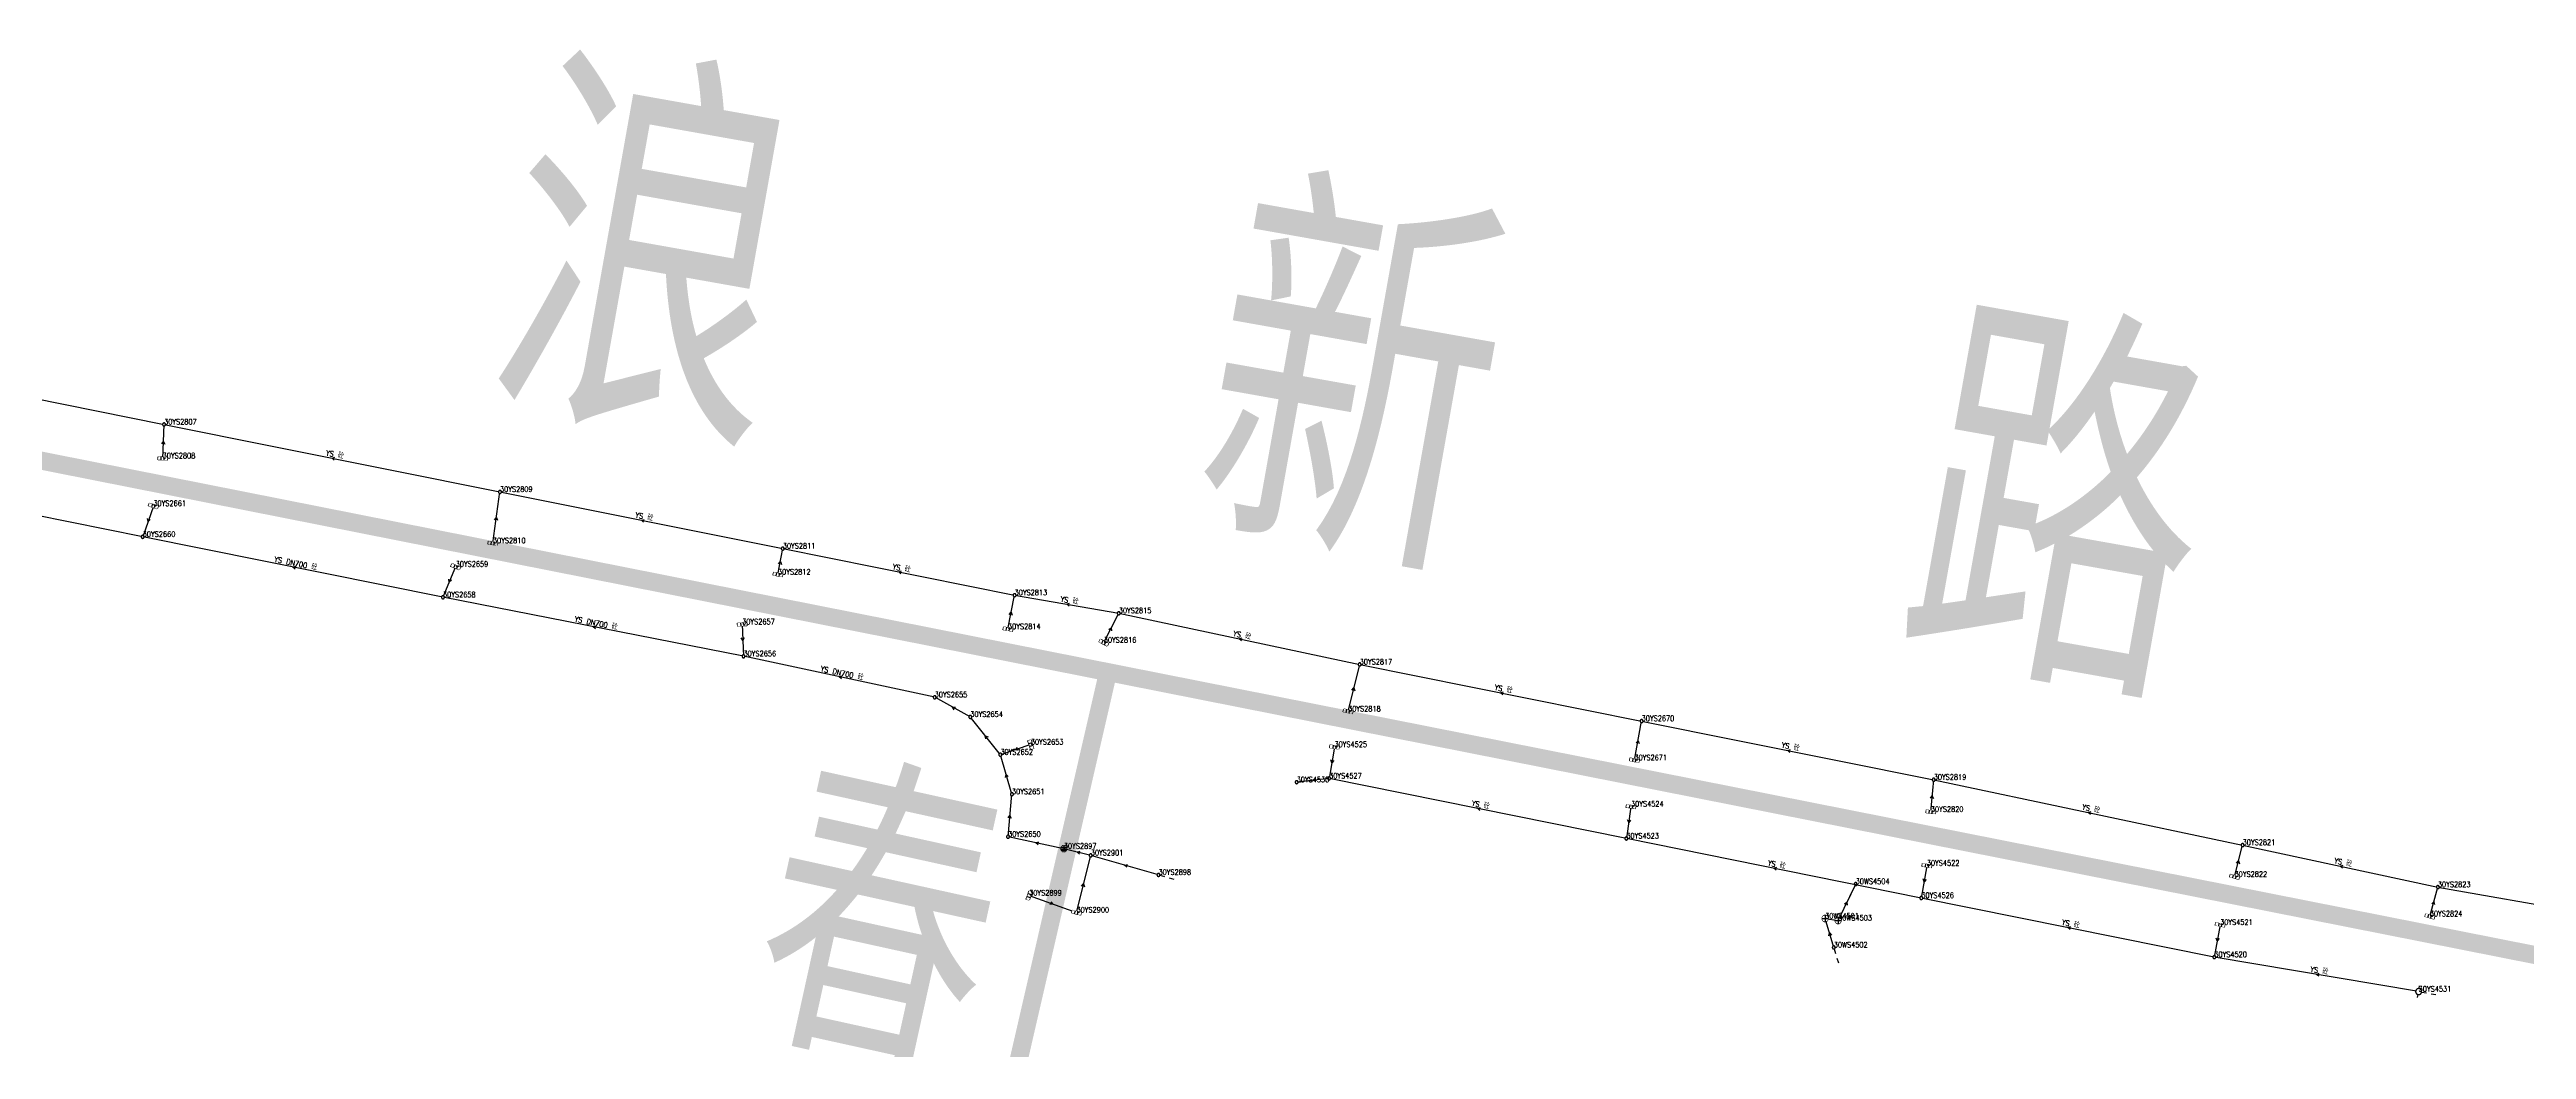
# Model space of a CAD drawing. Extents: x 78813 to 99477, y 2421021 to 2448125.
# Drawn here: x 83048.1 to 83459.6, y 2434044.3 to 2434210.5 of the extents above; entities that cross this region are included whole.
import ezdxf
from ezdxf.enums import TextEntityAlignment as Align

# ---------------------------------------------------------------- set-up
doc = ezdxf.new("R2010")
doc.units = 0
doc.set_wipeout_variables(frame=1)
doc.layers.get('0').update_dxf_attribs({"linetype": 'CONTINUOUS'})
for name, color, linetype in [('DX_WS', 16, 'CONTINUOUS'), ('DX_YS', 42, 'CONTINUOUS'), ('道路', 5, 'CONTINUOUS')]:
    doc.layers.add(name, color=color, linetype=linetype)
for name, color, linetype, true_color in [('WSLINE', 7, 'CONTINUOUS', 0x7f0000), ('YSANNEXE', 7, 'CONTINUOUS', 0xcc9900), ('YSLINE', 7, 'CONTINUOUS', 0xcc9900)]:
    doc.layers.add(name, color=color, linetype=linetype, true_color=true_color)
doc.layers.add('道路名称', color=7, linetype='CONTINUOUS', lineweight=0)
doc.styles.add('CcNameZT', font='txt.SHX', dxfattribs={"width": 0.8, "bigfont": 'HZTXT.SHX'})
doc.styles.get("Standard").update_dxf_attribs({"font": 'txt.shx', "bigfont": 'hztxt.shx'})
doc.styles.add('宋体0.7', font='', dxfattribs={"width": 0.7})
doc.styles.get('宋体0.7').set_extended_font_data('SimSun')

# ---------------------------------------------------------------- blocks, each defined once
blk = doc.blocks.new('PS非普查')
blk.add_lwpolyline([(3.7, 0), (5.3, 0)])
blk.add_wipeout([(0.5, 0), (0.5, 0.03), (0.5, 0.07), (0.49, 0.1), (0.48, 0.14), (0.47, 0.17), (0.46, 0.2), (0.44, 0.23), (0.42, 0.26), (0.4, 0.29), (0.38, 0.32), (0.36, 0.35), (0.33, 0.37), (0.31, 0.39), (0.28, 0.41), (0.25, 0.43), (0.22, 0.45), (0.19, 0.46), (0.15, 0.48), (0.12, 0.49), (0.09, 0.49), (0.05, 0.5), (0.02, 0.5), (-0.02, 0.5), (-0.05, 0.5), (-0.09, 0.49), (-0.12, 0.49), (-0.15, 0.48), (-0.19, 0.46), (-0.22, 0.45), (-0.25, 0.43), (-0.28, 0.41), (-0.31, 0.39), (-0.33, 0.37), (-0.36, 0.35), (-0.38, 0.32), (-0.4, 0.29), (-0.42, 0.26), (-0.44, 0.23), (-0.46, 0.2), (-0.47, 0.17), (-0.48, 0.14), (-0.49, 0.1), (-0.5, 0.07), (-0.5, 0.03), (-0.5, 0), (-0.5, -0.03), (-0.5, -0.07), (-0.49, -0.1), (-0.48, -0.14), (-0.47, -0.17), (-0.46, -0.2), (-0.44, -0.23), (-0.42, -0.26), (-0.4, -0.29), (-0.38, -0.32), (-0.36, -0.35), (-0.33, -0.37), (-0.31, -0.39), (-0.28, -0.41), (-0.25, -0.43), (-0.22, -0.45), (-0.19, -0.46), (-0.15, -0.48), (-0.12, -0.49), (-0.09, -0.49), (-0.05, -0.5), (-0.02, -0.5), (0.02, -0.5), (0.05, -0.5), (0.09, -0.49), (0.12, -0.49), (0.15, -0.48), (0.19, -0.46), (0.22, -0.45), (0.25, -0.43), (0.28, -0.41), (0.31, -0.39), (0.33, -0.37), (0.36, -0.35), (0.38, -0.32), (0.4, -0.29), (0.42, -0.26), (0.44, -0.23), (0.46, -0.2), (0.47, -0.17), (0.48, -0.14), (0.49, -0.1), (0.5, -0.07)])
blk.add_line((0.5, 0), (2.1, 0))
blk.add_lwpolyline([(0.5, 0), (0.5, 0.03), (0.5, 0.07), (0.49, 0.1), (0.48, 0.14), (0.47, 0.17), (0.46, 0.2), (0.44, 0.23), (0.42, 0.26), (0.4, 0.29), (0.38, 0.32), (0.36, 0.35), (0.33, 0.37), (0.31, 0.39), (0.28, 0.41), (0.25, 0.43), (0.22, 0.45), (0.19, 0.46), (0.15, 0.48), (0.12, 0.49), (0.09, 0.49), (0.05, 0.5), (0.02, 0.5), (-0.02, 0.5), (-0.05, 0.5), (-0.09, 0.49), (-0.12, 0.49), (-0.15, 0.48), (-0.19, 0.46), (-0.22, 0.45), (-0.25, 0.43), (-0.28, 0.41), (-0.31, 0.39), (-0.33, 0.37), (-0.36, 0.35), (-0.38, 0.32), (-0.4, 0.29), (-0.42, 0.26), (-0.44, 0.23), (-0.46, 0.2), (-0.47, 0.17), (-0.48, 0.14), (-0.49, 0.1), (-0.5, 0.07), (-0.5, 0.03), (-0.5, 0), (-0.5, -0.03), (-0.5, -0.07), (-0.49, -0.1), (-0.48, -0.14), (-0.47, -0.17), (-0.46, -0.2), (-0.44, -0.23), (-0.42, -0.26), (-0.4, -0.29), (-0.38, -0.32), (-0.36, -0.35), (-0.33, -0.37), (-0.31, -0.39), (-0.28, -0.41), (-0.25, -0.43), (-0.22, -0.45), (-0.19, -0.46), (-0.15, -0.48), (-0.12, -0.49), (-0.09, -0.49), (-0.05, -0.5), (-0.02, -0.5), (0.02, -0.5), (0.05, -0.5), (0.09, -0.49), (0.12, -0.49), (0.15, -0.48), (0.19, -0.46), (0.22, -0.45), (0.25, -0.43), (0.28, -0.41), (0.31, -0.39), (0.33, -0.37), (0.36, -0.35), (0.38, -0.32), (0.4, -0.29), (0.42, -0.26), (0.44, -0.23), (0.46, -0.2), (0.47, -0.17), (0.48, -0.14), (0.49, -0.1), (0.5, -0.07), (0.5, 0)], close=True)
blk = doc.blocks.new('PS污水井')
blk.add_lwpolyline([(1, 0), (1, 0.07), (0.99, 0.14), (0.98, 0.21), (0.96, 0.28), (0.94, 0.34), (0.91, 0.41), (0.88, 0.47), (0.85, 0.53), (0.81, 0.59), (0.77, 0.64), (0.72, 0.69), (0.67, 0.74), (0.62, 0.79), (0.56, 0.83), (0.5, 0.87), (0.44, 0.9), (0.37, 0.93), (0.31, 0.95), (0.24, 0.97), (0.17, 0.98), (0.1, 0.99), (0.03, 1), (-0.03, 1), (-0.1, 0.99), (-0.17, 0.98), (-0.24, 0.97), (-0.31, 0.95), (-0.37, 0.93), (-0.44, 0.9), (-0.5, 0.87), (-0.56, 0.83), (-0.62, 0.79), (-0.67, 0.74), (-0.72, 0.69), (-0.77, 0.64), (-0.81, 0.59), (-0.85, 0.53), (-0.88, 0.47), (-0.91, 0.41), (-0.94, 0.34), (-0.96, 0.28), (-0.98, 0.21), (-0.99, 0.14), (-1, 0.07), (-1, 0), (-1, -0.07), (-0.99, -0.14), (-0.98, -0.21), (-0.96, -0.28), (-0.94, -0.34), (-0.91, -0.41), (-0.88, -0.47), (-0.85, -0.53), (-0.81, -0.59), (-0.77, -0.64), (-0.72, -0.69), (-0.67, -0.74), (-0.62, -0.79), (-0.56, -0.83), (-0.5, -0.87), (-0.44, -0.9), (-0.37, -0.93), (-0.31, -0.95), (-0.24, -0.97), (-0.17, -0.98), (-0.1, -0.99), (-0.03, -1), (0.03, -1), (0.1, -0.99), (0.17, -0.98), (0.24, -0.97), (0.31, -0.95), (0.37, -0.93), (0.44, -0.9), (0.5, -0.87), (0.56, -0.83), (0.62, -0.79), (0.67, -0.74), (0.72, -0.69), (0.77, -0.64), (0.81, -0.59), (0.85, -0.53), (0.88, -0.47), (0.91, -0.41), (0.94, -0.34), (0.96, -0.28), (0.98, -0.21), (0.99, -0.14), (1, 0)], close=True)
blk.add_wipeout([(1, 0), (1, 0.07), (0.99, 0.14), (0.98, 0.21), (0.96, 0.28), (0.94, 0.34), (0.91, 0.41), (0.88, 0.47), (0.85, 0.53), (0.81, 0.59), (0.77, 0.64), (0.72, 0.69), (0.67, 0.74), (0.62, 0.79), (0.56, 0.83), (0.5, 0.87), (0.44, 0.9), (0.37, 0.93), (0.31, 0.95), (0.24, 0.97), (0.17, 0.98), (0.1, 0.99), (0.03, 1), (-0.03, 1), (-0.1, 0.99), (-0.17, 0.98), (-0.24, 0.97), (-0.31, 0.95), (-0.37, 0.93), (-0.44, 0.9), (-0.5, 0.87), (-0.56, 0.83), (-0.62, 0.79), (-0.67, 0.74), (-0.72, 0.69), (-0.77, 0.64), (-0.81, 0.59), (-0.85, 0.53), (-0.88, 0.47), (-0.91, 0.41), (-0.94, 0.34), (-0.96, 0.28), (-0.98, 0.21), (-0.99, 0.14), (-1, 0.07), (-1, 0), (-1, -0.07), (-0.99, -0.14), (-0.98, -0.21), (-0.96, -0.28), (-0.94, -0.34), (-0.91, -0.41), (-0.88, -0.47), (-0.85, -0.53), (-0.81, -0.59), (-0.77, -0.64), (-0.72, -0.69), (-0.67, -0.74), (-0.62, -0.79), (-0.56, -0.83), (-0.5, -0.87), (-0.44, -0.9), (-0.37, -0.93), (-0.31, -0.95), (-0.24, -0.97), (-0.17, -0.98), (-0.1, -0.99), (-0.03, -1), (0.03, -1), (0.1, -0.99), (0.17, -0.98), (0.24, -0.97), (0.31, -0.95), (0.37, -0.93), (0.44, -0.9), (0.5, -0.87), (0.56, -0.83), (0.62, -0.79), (0.67, -0.74), (0.72, -0.69), (0.77, -0.64), (0.81, -0.59), (0.85, -0.53), (0.88, -0.47), (0.91, -0.41), (0.94, -0.34), (0.96, -0.28), (0.98, -0.21), (0.99, -0.14)])
for p, q in [((-1, 0), (0, 0)), ((0, 1), (0, 0)), ((0, 0), (0, -1)), ((0, 0), (1, 0))]:
    blk.add_line(p, q)
blk = doc.blocks.new('LX')
for p, q in [((-0.866, 0.5), (0, 0)), ((0, 0), (-0.866, -0.5))]:
    blk.add_line(p, q)
blk = doc.blocks.new('PS管线点')
blk.add_wipeout([(0.5, 0), (0.5, 0.03), (0.5, 0.07), (0.49, 0.1), (0.48, 0.14), (0.47, 0.17), (0.46, 0.2), (0.44, 0.23), (0.42, 0.26), (0.4, 0.29), (0.38, 0.32), (0.36, 0.35), (0.33, 0.37), (0.31, 0.39), (0.28, 0.41), (0.25, 0.43), (0.22, 0.45), (0.19, 0.46), (0.15, 0.48), (0.12, 0.49), (0.09, 0.49), (0.05, 0.5), (0.02, 0.5), (-0.02, 0.5), (-0.05, 0.5), (-0.09, 0.49), (-0.12, 0.49), (-0.15, 0.48), (-0.19, 0.46), (-0.22, 0.45), (-0.25, 0.43), (-0.28, 0.41), (-0.31, 0.39), (-0.33, 0.37), (-0.36, 0.35), (-0.38, 0.32), (-0.4, 0.29), (-0.42, 0.26), (-0.44, 0.23), (-0.46, 0.2), (-0.47, 0.17), (-0.48, 0.14), (-0.49, 0.1), (-0.5, 0.07), (-0.5, 0.03), (-0.5, 0), (-0.5, -0.03), (-0.5, -0.07), (-0.49, -0.1), (-0.48, -0.14), (-0.47, -0.17), (-0.46, -0.2), (-0.44, -0.23), (-0.42, -0.26), (-0.4, -0.29), (-0.38, -0.32), (-0.36, -0.35), (-0.33, -0.37), (-0.31, -0.39), (-0.28, -0.41), (-0.25, -0.43), (-0.22, -0.45), (-0.19, -0.46), (-0.15, -0.48), (-0.12, -0.49), (-0.09, -0.49), (-0.05, -0.5), (-0.02, -0.5), (0.02, -0.5), (0.05, -0.5), (0.09, -0.49), (0.12, -0.49), (0.15, -0.48), (0.19, -0.46), (0.22, -0.45), (0.25, -0.43), (0.28, -0.41), (0.31, -0.39), (0.33, -0.37), (0.36, -0.35), (0.38, -0.32), (0.4, -0.29), (0.42, -0.26), (0.44, -0.23), (0.46, -0.2), (0.47, -0.17), (0.48, -0.14), (0.49, -0.1), (0.5, -0.07)])
blk.add_lwpolyline([(0.5, 0), (0.5, 0.03), (0.5, 0.07), (0.49, 0.1), (0.48, 0.14), (0.47, 0.17), (0.46, 0.2), (0.44, 0.23), (0.42, 0.26), (0.4, 0.29), (0.38, 0.32), (0.36, 0.35), (0.33, 0.37), (0.31, 0.39), (0.28, 0.41), (0.25, 0.43), (0.22, 0.45), (0.19, 0.46), (0.15, 0.48), (0.12, 0.49), (0.09, 0.49), (0.05, 0.5), (0.02, 0.5), (-0.02, 0.5), (-0.05, 0.5), (-0.09, 0.49), (-0.12, 0.49), (-0.15, 0.48), (-0.19, 0.46), (-0.22, 0.45), (-0.25, 0.43), (-0.28, 0.41), (-0.31, 0.39), (-0.33, 0.37), (-0.36, 0.35), (-0.38, 0.32), (-0.4, 0.29), (-0.42, 0.26), (-0.44, 0.23), (-0.46, 0.2), (-0.47, 0.17), (-0.48, 0.14), (-0.49, 0.1), (-0.5, 0.07), (-0.5, 0.03), (-0.5, 0), (-0.5, -0.03), (-0.5, -0.07), (-0.49, -0.1), (-0.48, -0.14), (-0.47, -0.17), (-0.46, -0.2), (-0.44, -0.23), (-0.42, -0.26), (-0.4, -0.29), (-0.38, -0.32), (-0.36, -0.35), (-0.33, -0.37), (-0.31, -0.39), (-0.28, -0.41), (-0.25, -0.43), (-0.22, -0.45), (-0.19, -0.46), (-0.15, -0.48), (-0.12, -0.49), (-0.09, -0.49), (-0.05, -0.5), (-0.02, -0.5), (0.02, -0.5), (0.05, -0.5), (0.09, -0.49), (0.12, -0.49), (0.15, -0.48), (0.19, -0.46), (0.22, -0.45), (0.25, -0.43), (0.28, -0.41), (0.31, -0.39), (0.33, -0.37), (0.36, -0.35), (0.38, -0.32), (0.4, -0.29), (0.42, -0.26), (0.44, -0.23), (0.46, -0.2), (0.47, -0.17), (0.48, -0.14), (0.49, -0.1), (0.5, -0.07), (0.5, 0)], close=True)
blk = doc.blocks.new('PS雨篦')
blk.add_lwpolyline([(-1.5, 0.5), (0, 0.5), (1.5, 0.5), (1.5, -0.5), (0, -0.5), (-1.5, -0.5)], close=True)
blk.add_wipeout([(-1.5, 0.5), (0, 0.5), (1.5, 0.5), (1.5, -0.5), (0, -0.5), (-1.5, -0.5)])
for p, q in [((-0.51, -0.5), (-0.51, 0.5)), ((0.49, -0.5), (0.49, 0.5))]:
    blk.add_line(p, q)
blk = doc.blocks.new('PS雨水井')
blk.add_lwpolyline([(1, 0), (1, 0.07), (0.99, 0.14), (0.98, 0.21), (0.96, 0.28), (0.94, 0.34), (0.91, 0.41), (0.88, 0.47), (0.85, 0.53), (0.81, 0.59), (0.77, 0.64), (0.72, 0.69), (0.67, 0.74), (0.62, 0.79), (0.56, 0.83), (0.5, 0.87), (0.44, 0.9), (0.37, 0.93), (0.31, 0.95), (0.24, 0.97), (0.17, 0.98), (0.1, 0.99), (0.03, 1), (-0.03, 1), (-0.1, 0.99), (-0.17, 0.98), (-0.24, 0.97), (-0.31, 0.95), (-0.37, 0.93), (-0.44, 0.9), (-0.5, 0.87), (-0.56, 0.83), (-0.62, 0.79), (-0.67, 0.74), (-0.72, 0.69), (-0.77, 0.64), (-0.81, 0.59), (-0.85, 0.53), (-0.88, 0.47), (-0.91, 0.41), (-0.94, 0.34), (-0.96, 0.28), (-0.98, 0.21), (-0.99, 0.14), (-1, 0.07), (-1, 0), (-1, -0.07), (-0.99, -0.14), (-0.98, -0.21), (-0.96, -0.28), (-0.94, -0.34), (-0.91, -0.41), (-0.88, -0.47), (-0.85, -0.53), (-0.81, -0.59), (-0.77, -0.64), (-0.72, -0.69), (-0.67, -0.74), (-0.62, -0.79), (-0.56, -0.83), (-0.5, -0.87), (-0.44, -0.9), (-0.37, -0.93), (-0.31, -0.95), (-0.24, -0.97), (-0.17, -0.98), (-0.1, -0.99), (-0.03, -1), (0.03, -1), (0.1, -0.99), (0.17, -0.98), (0.24, -0.97), (0.31, -0.95), (0.37, -0.93), (0.44, -0.9), (0.5, -0.87), (0.56, -0.83), (0.62, -0.79), (0.67, -0.74), (0.72, -0.69), (0.77, -0.64), (0.81, -0.59), (0.85, -0.53), (0.88, -0.47), (0.91, -0.41), (0.94, -0.34), (0.96, -0.28), (0.98, -0.21), (0.99, -0.14), (1, 0)], close=True)
blk.add_wipeout([(1, 0), (1, 0.07), (0.99, 0.14), (0.98, 0.21), (0.96, 0.28), (0.94, 0.34), (0.91, 0.41), (0.88, 0.47), (0.85, 0.53), (0.81, 0.59), (0.77, 0.64), (0.72, 0.69), (0.67, 0.74), (0.62, 0.79), (0.56, 0.83), (0.5, 0.87), (0.44, 0.9), (0.37, 0.93), (0.31, 0.95), (0.24, 0.97), (0.17, 0.98), (0.1, 0.99), (0.03, 1), (-0.03, 1), (-0.1, 0.99), (-0.17, 0.98), (-0.24, 0.97), (-0.31, 0.95), (-0.37, 0.93), (-0.44, 0.9), (-0.5, 0.87), (-0.56, 0.83), (-0.62, 0.79), (-0.67, 0.74), (-0.72, 0.69), (-0.77, 0.64), (-0.81, 0.59), (-0.85, 0.53), (-0.88, 0.47), (-0.91, 0.41), (-0.94, 0.34), (-0.96, 0.28), (-0.98, 0.21), (-0.99, 0.14), (-1, 0.07), (-1, 0), (-1, -0.07), (-0.99, -0.14), (-0.98, -0.21), (-0.96, -0.28), (-0.94, -0.34), (-0.91, -0.41), (-0.88, -0.47), (-0.85, -0.53), (-0.81, -0.59), (-0.77, -0.64), (-0.72, -0.69), (-0.67, -0.74), (-0.62, -0.79), (-0.56, -0.83), (-0.5, -0.87), (-0.44, -0.9), (-0.37, -0.93), (-0.31, -0.95), (-0.24, -0.97), (-0.17, -0.98), (-0.1, -0.99), (-0.03, -1), (0.03, -1), (0.1, -0.99), (0.17, -0.98), (0.24, -0.97), (0.31, -0.95), (0.37, -0.93), (0.44, -0.9), (0.5, -0.87), (0.56, -0.83), (0.62, -0.79), (0.67, -0.74), (0.72, -0.69), (0.77, -0.64), (0.81, -0.59), (0.85, -0.53), (0.88, -0.47), (0.91, -0.41), (0.94, -0.34), (0.96, -0.28), (0.98, -0.21), (0.99, -0.14)])
for p, q in [((-1, 0), (0, 0)), ((-0.88, 0.48), (0, 0.47)), ((0, 1), (0, 0)), ((0, 0.47), (0.88, 0.47)), ((0, 0), (0, -1)), ((0, 0), (1, 0)), ((-0.88, -0.48), (0, -0.48)), ((0, -0.48), (0.88, -0.48))]:
    blk.add_line(p, q)
blk = doc.blocks.new('PS预留口')
blk.add_lwpolyline([(4.2, 0), (5.8, 0)])
blk.add_wipeout([(1, 0), (1, 0.07), (0.99, 0.14), (0.98, 0.21), (0.96, 0.28), (0.94, 0.34), (0.91, 0.41), (0.88, 0.47), (0.85, 0.53), (0.81, 0.59), (0.77, 0.64), (0.72, 0.69), (0.67, 0.74), (0.62, 0.79), (0.56, 0.83), (0.5, 0.87), (0.44, 0.9), (0.37, 0.93), (0.31, 0.95), (0.24, 0.97), (0.17, 0.98), (0.1, 0.99), (0.03, 1), (-0.03, 1), (-0.1, 0.99), (-0.17, 0.98), (-0.24, 0.97), (-0.31, 0.95), (-0.37, 0.93), (-0.44, 0.9), (-0.5, 0.87), (-0.56, 0.83), (-0.62, 0.79), (-0.67, 0.74), (-0.72, 0.69), (-0.77, 0.64), (-0.81, 0.59), (-0.85, 0.53), (-0.88, 0.47), (-0.91, 0.41), (-0.94, 0.34), (-0.96, 0.28), (-0.98, 0.21), (-0.99, 0.14), (-1, 0.07), (-1, 0), (-1, -0.07), (-0.99, -0.14), (-0.98, -0.21), (-0.96, -0.28), (-0.94, -0.34), (-0.91, -0.41), (-0.88, -0.47), (-0.85, -0.53), (-0.81, -0.59), (-0.77, -0.64), (-0.72, -0.69), (-0.67, -0.74), (-0.62, -0.79), (-0.56, -0.83), (-0.5, -0.87), (-0.44, -0.9), (-0.37, -0.93), (-0.31, -0.95), (-0.24, -0.97), (-0.17, -0.98), (-0.1, -0.99), (-0.03, -1), (0.03, -1), (0.1, -0.99), (0.17, -0.98), (0.24, -0.97), (0.31, -0.95), (0.37, -0.93), (0.44, -0.9), (0.5, -0.87), (0.56, -0.83), (0.62, -0.79), (0.67, -0.74), (0.72, -0.69), (0.77, -0.64), (0.81, -0.59), (0.85, -0.53), (0.88, -0.47), (0.91, -0.41), (0.94, -0.34), (0.96, -0.28), (0.98, -0.21), (0.99, -0.14)])
blk.add_line((1, 0), (2.6, 0))
blk.add_lwpolyline([(1, 0), (1, 0.07), (0.99, 0.14), (0.98, 0.21), (0.96, 0.28), (0.94, 0.34), (0.91, 0.41), (0.88, 0.47), (0.85, 0.53), (0.81, 0.59), (0.77, 0.64), (0.72, 0.69), (0.67, 0.74), (0.62, 0.79), (0.56, 0.83), (0.5, 0.87), (0.44, 0.9), (0.37, 0.93), (0.31, 0.95), (0.24, 0.97), (0.17, 0.98), (0.1, 0.99), (0.03, 1), (-0.03, 1), (-0.1, 0.99), (-0.17, 0.98), (-0.24, 0.97), (-0.31, 0.95), (-0.37, 0.93), (-0.44, 0.9), (-0.5, 0.87), (-0.56, 0.83), (-0.62, 0.79), (-0.67, 0.74), (-0.72, 0.69), (-0.77, 0.64), (-0.81, 0.59), (-0.85, 0.53), (-0.88, 0.47), (-0.91, 0.41), (-0.94, 0.34), (-0.96, 0.28), (-0.98, 0.21), (-0.99, 0.14), (-1, 0.07), (-1, 0), (-1, -0.07), (-0.99, -0.14), (-0.98, -0.21), (-0.96, -0.28), (-0.94, -0.34), (-0.91, -0.41), (-0.88, -0.47), (-0.85, -0.53), (-0.81, -0.59), (-0.77, -0.64), (-0.72, -0.69), (-0.67, -0.74), (-0.62, -0.79), (-0.56, -0.83), (-0.5, -0.87), (-0.44, -0.9), (-0.37, -0.93), (-0.31, -0.95), (-0.24, -0.97), (-0.17, -0.98), (-0.1, -0.99), (-0.03, -1), (0.03, -1), (0.1, -0.99), (0.17, -0.98), (0.24, -0.97), (0.31, -0.95), (0.37, -0.93), (0.44, -0.9), (0.5, -0.87), (0.56, -0.83), (0.62, -0.79), (0.67, -0.74), (0.72, -0.69), (0.77, -0.64), (0.81, -0.59), (0.85, -0.53), (0.88, -0.47), (0.91, -0.41), (0.94, -0.34), (0.96, -0.28), (0.98, -0.21), (0.99, -0.14), (1, 0)], close=True)
for points in [[(0, 1), (0, 2)], [(0, -2), (0, -1)]]:
    blk.add_lwpolyline(points)

msp = doc.modelspace()

# ---------------------------------------------------------------- linework, layer by layer
at = {"layer": 'WSLINE'}
for p, q in [((83345.26, 2434065.71), (83348.18, 2434071.77)), ((83343.09, 2434066.04), (83345.26, 2434065.71)), ((83344.54, 2434061.23), (83343.09, 2434066.04))]:
    msp.add_line(p, q, dxfattribs=at)
at = {"layer": 'YSLINE'}
for p, q in [((83017.97, 2434158.1), (83067.16, 2434148.16)), ((83066.93, 2434142.52), (83067.16, 2434148.16)), ((83067.16, 2434148.16), (83122.96, 2434136.95)), ((83063.61, 2434129.48), (83014.52, 2434139.4)), ((83065.38, 2434134.6), (83063.61, 2434129.48)), ((83121.79, 2434128.42), (83122.96, 2434136.95)), ((83122.96, 2434136.95), (83169.94, 2434127.52)), ((83113.49, 2434119.43), (83063.61, 2434129.48)), ((83169.14, 2434123.21), (83169.94, 2434127.52)), ((83169.94, 2434127.52), (83208.45, 2434119.78)), ((83115.6, 2434124.51), (83113.49, 2434119.43)), ((83163.42, 2434109.62), (83113.49, 2434119.43)), ((83207.35, 2434114.14), (83208.45, 2434119.78)), ((83208.45, 2434119.78), (83225.76, 2434116.78)), ((83163.2, 2434114.93), (83163.42, 2434109.62)), ((83223.26, 2434111.89), (83225.76, 2434116.78)), ((83225.76, 2434116.78), (83265.78, 2434108.27)), ((83195.18, 2434102.81), (83163.42, 2434109.62)), ((83263.85, 2434100.46), (83265.78, 2434108.27)), ((83265.78, 2434108.27), (83312.62, 2434098.86)), ((83201.09, 2434099.55), (83195.18, 2434102.81)), ((83206.09, 2434093.27), (83201.09, 2434099.55)), ((83311.43, 2434092.34), (83312.62, 2434098.86)), ((83312.62, 2434098.86), (83361.14, 2434089.11)), ((83211.15, 2434094.94), (83206.09, 2434093.27)), ((83261.59, 2434094.54), (83260.7, 2434089.32)), ((83208.01, 2434086.7), (83206.09, 2434093.27)), ((83260.7, 2434089.32), (83255.31, 2434088.7)), ((83310.08, 2434079.34), (83260.7, 2434089.32)), ((83207.37, 2434079.63), (83208.01, 2434086.7)), ((83360.67, 2434083.77), (83361.14, 2434089.11)), ((83361.14, 2434089.11), (83412.46, 2434078.25)), ((83310.85, 2434084.65), (83310.08, 2434079.34)), ((83216.64, 2434077.65), (83207.37, 2434079.63)), ((83221.1, 2434076.53), (83216.64, 2434077.65)), ((83411.12, 2434072.97), (83412.46, 2434078.25)), ((83412.46, 2434078.25), (83444.9, 2434071.26)), ((83218.74, 2434067.03), (83221.1, 2434076.53)), ((83232.36, 2434073.29), (83221.1, 2434076.53)), ((83360, 2434074.82), (83359.08, 2434069.45)), ((83210.88, 2434069.86), (83218.74, 2434067.03)), ((83407.75, 2434059.62), (83359.08, 2434069.45)), ((83443.55, 2434066.4), (83444.9, 2434071.26)), ((83444.9, 2434071.26), (83484.29, 2434064.3)), ((83408.71, 2434064.99), (83407.75, 2434059.62)), ((83441.7, 2434053.89), (83407.75, 2434059.62))]:
    msp.add_line(p, q, dxfattribs=at)

# ---------------------------------------------------------------- block references
at = {"layer": 'YSANNEXE'}
for p, xscale, yscale, zscale, rotation in [((83067.05, 2434145.34), 0.4999999999824997, 0.5, 0.5, 87.66254265426154), ((83095.06, 2434142.56), 0.4999999999560913, 0.5, 0.5, 168.3583363909818), ((83122.37, 2434132.69), 0.5000000002002668, 0.5, 0.5, 81.9329647063796), ((83146.45, 2434132.23), 0.4999999999560913, 0.5, 0.5, 168.3583363909818), ((83088.55, 2434124.45), 0.5000000000004202, 0.5000000000004202, 0.5000000000004202, 168.4495917692695), ((83189.2, 2434123.65), 0.4999999999560913, 0.5, 0.5, 168.3583363909818), ((83217.11, 2434118.28), 0.4999999999994385, 0.5, 0.5, 170.0772097590566), ((83138.45, 2434114.52), 0.5000000000213466, 0.5, 0.5, 169.0225495482139), ((83245.77, 2434112.53), 0.499999999990861, 0.5, 0.5, 167.7853785782924), ((83179.3, 2434106.21), 0.5000000000055921, 0.5, 0.5, 167.8766339717886), ((83264.82, 2434104.36), 0.5000000001430364, 0.5, 0.5, 76.20338675645175), ((83289.2, 2434103.56), 0.4999999999560913, 0.5, 0.5, 168.3583363909818), ((83198.13, 2434101.18), 0.5000000000767706, 0.5, 0.5, 151.2608578973531), ((83203.59, 2434096.41), 0.5000000000000124, 0.5000000000000124, 0.5000000000000124, 128.3425461086518), ((83312.02, 2434095.6), 0.4999999999240364, 0.5, 0.5, 79.64113352161917), ((83336.88, 2434093.99), 0.4999999999560913, 0.5, 0.5, 168.3583363909818), ((83207.05, 2434089.98), 0.5000000001136022, 0.5, 0.5, 106.5701498903293), ((83207.69, 2434083.17), 0.5000000002316431, 0.5, 0.5, 84.79775368177063), ((83285.39, 2434084.33), 0.5000000000004202, 0.5000000000004202, 0.5000000000004202, 168.4495917692695), ((83386.8, 2434083.68), 0.499999999990861, 0.5, 0.5, 167.7853785782924), ((83212, 2434078.64), 0.5000000000055921, 0.5, 0.5, 167.8766339717886), ((83226.73, 2434074.91), 0.5000000000202535, 0.5, 0.5, 163.8659293997673), ((83334.58, 2434074.4), 0.5000000000004202, 0.5000000000004202, 0.5000000000004202, 168.4495917692695), ((83428.68, 2434074.75), 0.499999999990861, 0.5, 0.5, 167.7853785782924), ((83214.81, 2434068.44), 0.5000000000428702, 0.5, 0.5, 340.3369302962047), ((83219.92, 2434071.78), 0.5000000001430364, 0.5, 0.5, 76.20338675645175), ((83383.42, 2434064.54), 0.5000000000004202, 0.5000000000004202, 0.5000000000004202, 168.4495917692695), ((83424.73, 2434056.76), 0.4999999999755071, 0.5, 0.5, 170.1684651679545)]:
    msp.add_blockref('LX', p, dxfattribs=dict(at, xscale=xscale, yscale=yscale, zscale=zscale, rotation=rotation))

# ---------------------------------------------------------------- texts
at = {"layer": 'DX_YS', "style": 'CcNameZT', "width": 0.8}
for s, rotation, p in [(' YS 砼', 348.643, (83095.11, 2434142.8, 2.5)), (' YS 砼', 348.6431, (83146.5, 2434132.48, 2.57)), (' YS DN700 砼', 348.6053, (83088.6, 2434124.7, 2.26)), (' YS 砼', 348.6431, (83189.25, 2434123.89, 2.51)), (' YS 砼', 350.1774, (83217.15, 2434118.53, 2.4)), (' YS DN700 砼', 348.8846, (83138.5, 2434114.77, 2.59)), (' YS 砼', 347.9844, (83245.82, 2434112.77, 2.46)), (' YS DN700 砼', 347.8928, (83179.35, 2434106.46, 2.63)), (' YS 砼', 348.6431, (83289.25, 2434103.81, 2.45)), (' YS 砼', 348.643, (83336.93, 2434094.23, 2.48)), (' YS 砼', 348.5854, (83285.44, 2434084.58, 3.37)), (' YS 砼', 348.0443, (83386.85, 2434083.92, 2.58)), (' YS 砼', 348.5855, (83334.63, 2434074.64, 3.36)), (' YS 砼', 347.8395, (83428.73, 2434075, 3.7)), (' YS 砼', 348.5854, (83383.47, 2434064.78, 3.38)), (' YS 砼', 350.4135, (83424.77, 2434057, 3.39))]:
    msp.add_text(s, height=0.9, rotation=rotation, dxfattribs=at).set_placement(p, align=Align.CENTER)

# ---------------------------------------------------------------- next in the draw order: block references
at = {"layer": 'DX_WS', "yscale": 0.5, "zscale": 0.5}
for p, xscale, rotation in [((83348.18, 2434071.77, 2.31), 0.50000000017084, 244.3141865514604), ((83344.54, 2434061.23, 3.38), 0.4999999998899283, 286.7734657679042)]:
    msp.add_blockref('PS非普查', p, dxfattribs=dict(at, xscale=xscale, rotation=rotation))
at = {"layer": 'DX_WS', "xscale": 0.5, "yscale": 0.5, "zscale": 0.5}
msp.add_blockref('PS污水井', (83345.26, 2434065.71, 3.26), dxfattribs=at)
at = {"layer": 'DX_YS', "xscale": 0.5, "yscale": 0.5, "zscale": 0.5}
for name, p in [('PS管线点', (83067.16, 2434148.16, 2.49)), ('PS管线点', (83122.96, 2434136.95, 2.5)), ('PS管线点', (83063.61, 2434129.48, 1.74)), ('PS管线点', (83169.94, 2434127.52, 2.57)), ('PS管线点', (83113.49, 2434119.43, 2.26)), ('PS管线点', (83208.45, 2434119.78, 2.51)), ('PS管线点', (83225.76, 2434116.78, 2.4)), ('PS管线点', (83163.42, 2434109.62, 2.59)), ('PS管线点', (83265.78, 2434108.27, 2.46)), ('PS管线点', (83195.18, 2434102.81, 2.63)), ('PS管线点', (83201.09, 2434099.55, 2.56)), ('PS管线点', (83312.62, 2434098.86, 2.45)), ('PS管线点', (83206.09, 2434093.27, 2.47)), ('PS管线点', (83260.7, 2434089.32, 3.08)), ('PS管线点', (83361.14, 2434089.11, 2.48)), ('PS管线点', (83208.01, 2434086.7, 2.32)), ('PS管线点', (83207.37, 2434079.63, 2.29)), ('PS雨水井', (83216.64, 2434077.65, 2.19)), ('PS管线点', (83412.46, 2434078.25, 2.58)), ('PS管线点', (83221.1, 2434076.53, 2.39)), ('PS管线点', (83444.9, 2434071.26, 3.7)), ('PS管线点', (83407.75, 2434059.62, 3.38))]:
    msp.add_blockref(name, p, dxfattribs=at)
at = {"layer": 'DX_YS', "yscale": 0.5, "zscale": 0.5}
for name, p, xscale, rotation in [('PS雨篦', (83066.93, 2434142.52, 1.82), 0.4999999999959713, 357.6444803016356), ('PS雨篦', (83065.38, 2434134.6, 1.8), 0.4999999999618065, 160.9899056879082), ('PS雨篦', (83121.79, 2434128.42, 2.46), 0.4999999999713697, 352.2064099609519), ('PS雨篦', (83115.6, 2434124.51, 2.36), 0.5000000000900388, 157.3745259647146), ('PS雨篦', (83169.14, 2434123.21, 2.66), 0.4999999999765148, 349.4961956519723), ('PS雨篦', (83163.2, 2434114.93, 2.64), 0.4999999999930368, 182.373372470517), ('PS雨篦', (83207.35, 2434114.14, 3.33), 0.499999999991632, 348.9251173987346), ('PS雨篦', (83223.26, 2434111.89, 2.55), 0.5000000000314406, 332.8614973084905), ('PS雨篦', (83263.85, 2434100.46, 2.74), 0.5000000000126794, 346.1686147706105), ('PS雨篦', (83211.15, 2434094.94, 2.77), 0.5000000001730411, 108.2173537361934), ('PS雨篦', (83261.59, 2434094.54, 3.95), 0.4999999999968109, 170.2974959716082), ('PS非普查', (83255.31, 2434088.7, 3.06), 0.4999999999937421, 6.496301102047166), ('PS雨篦', (83311.43, 2434092.34, 2.7), 0.4999999999774903, 349.6364769140758), ('PS雨篦', (83310.85, 2434084.65, 3.83), 0.5000000000127032, 171.7706407071688), ('PS雨篦', (83360.67, 2434083.77, 2.28), 0.5000000000013136, 355.0020174137244), ('PS非普查', (83232.36, 2434073.29, 2.16), 0.5000000000150868, 343.9551616357721), ('PS雨篦', (83411.12, 2434072.97, 3.99), 0.5000000000038796, 345.8409419305515), ('PS雨篦', (83210.88, 2434069.86, 2.59), 0.4999999998158808, 250.1580388766941), ('PS雨篦', (83218.74, 2434067.03, 2.57), 0.4999999999821497, 346.0517553381695), ('PS雨篦', (83408.71, 2434064.99, 3.58), 0.4999999999631123, 169.9390263434292), ('PS雨篦', (83443.55, 2434066.4, 3.91), 0.5000000000365804, 344.5642199604013), ('PS预留口', (83441.7, 2434053.89, 3.39), 0.500000000030695, 350.4135072946916)]:
    msp.add_blockref(name, p, dxfattribs=dict(at, xscale=xscale, rotation=rotation))

# ---------------------------------------------------------------- next in the draw order: linework, layer by layer
at = {"layer": 'YSLINE'}
msp.add_line((83359.08, 2434069.45), (83310.08, 2434079.34), dxfattribs=at)
at = {"layer": '道路', "const_width": 3, "flags": 128}
msp.add_lwpolyline([(83163.41, 2433844.03), (83223.82, 2434106.28)], dxfattribs=at)

# ---------------------------------------------------------------- next in the draw order: block references
at = {"layer": 'DX_WS', "xscale": 0.5000000001845368, "yscale": 0.5, "zscale": 0.5, "rotation": 64.17127306414316}
msp.add_blockref('LX', (83346.72, 2434068.74), dxfattribs=at)
at = {"layer": 'DX_WS', "xscale": 0.5, "yscale": 0.5, "zscale": 0.5}
msp.add_blockref('PS污水井', (83343.09, 2434066.04, 3.42), dxfattribs=at)
at = {"layer": 'YSANNEXE', "yscale": 0.5, "zscale": 0.5}
for p, xscale, rotation in [((83064.5, 2434132.04), 0.4999999999013975, 250.9555142638749), ((83114.54, 2434121.97), 0.4999999998604032, 247.5177674905042), ((83169.54, 2434125.36), 0.4999999999240364, 79.64113352161917), ((83207.9, 2434116.96), 0.5000000001807956, 79.0681757325368), ((83224.51, 2434114.34), 0.4999999998533569, 63.02535745569264), ((83163.31, 2434112.27), 0.5000000000256736, 272.1549526865223), ((83208.62, 2434094.1), 0.5000000000678342, 198.2433971377401), ((83258, 2434089.01), 0.4999999999951617, 186.2112834123024), ((83261.14, 2434091.93), 0.4999999999661317, 260.1228389879709), ((83360.91, 2434086.44), 0.5000000002316431, 84.79775368177063), ((83310.47, 2434082), 0.499999999796241, 261.841712372061), ((83218.87, 2434077.09), 0.4999999999869299, 166.1577605953185), ((83411.79, 2434075.61), 0.5000000002082174, 75.63042896361507), ((83444.23, 2434068.83), 0.5000000002052857, 74.48451337403485), ((83408.23, 2434062.31), 0.4999999999661317, 260.1228389879709)]:
    msp.add_blockref('LX', p, dxfattribs=dict(at, xscale=xscale, rotation=rotation))

# ---------------------------------------------------------------- next in the draw order: texts
at = {"layer": 'DX_WS', "style": 'CcNameZT', "width": 0.8}
for s, p in [('30WS4504', (83348.18, 2434071.77, 2.31)), ('30WS4502', (83344.54, 2434061.23, 3.38))]:
    msp.add_text(s, height=0.9, dxfattribs=at).set_placement(p)
at = {"layer": 'DX_YS', "width": 0.8}
for s, p in [('30YS2807', (83067.16, 2434148.16, 2.49)), ('30YS2808', (83066.93, 2434142.52, 1.82)), ('30YS2661', (83065.38, 2434134.6, 1.8)), ('30YS2809', (83122.96, 2434136.95, 2.5)), ('30YS2660', (83063.61, 2434129.48, 1.74)), ('30YS2810', (83121.79, 2434128.42, 2.46)), ('30YS2811', (83169.94, 2434127.52, 2.57)), ('30YS2659', (83115.6, 2434124.51, 2.36)), ('30YS2812', (83169.14, 2434123.21, 2.66)), ('30YS2658', (83113.49, 2434119.43, 2.26)), ('30YS2813', (83208.45, 2434119.78, 2.51)), ('30YS2657', (83163.2, 2434114.93, 2.64)), ('30YS2814', (83207.35, 2434114.14, 3.33)), ('30YS2815', (83225.76, 2434116.78, 2.4)), ('30YS2656', (83163.42, 2434109.62, 2.59)), ('30YS2816', (83223.26, 2434111.89, 2.55)), ('30YS2817', (83265.78, 2434108.27, 2.46)), ('30YS2655', (83195.18, 2434102.81, 2.63)), ('30YS2654', (83201.09, 2434099.55, 2.56)), ('30YS2818', (83263.85, 2434100.46, 2.74)), ('30YS2670', (83312.62, 2434098.86, 2.45)), ('30YS2652', (83206.09, 2434093.27, 2.47)), ('30YS2653', (83211.15, 2434094.94, 2.77)), ('30YS4525', (83261.59, 2434094.54, 3.95)), ('30YS4530', (83255.31, 2434088.7, 3.06)), ('30YS4527', (83260.7, 2434089.32, 3.08)), ('30YS2671', (83311.43, 2434092.34, 2.7)), ('30YS2819', (83361.14, 2434089.11, 2.48)), ('30YS2651', (83208.01, 2434086.7, 2.32)), ('30YS4524', (83310.85, 2434084.65, 3.83)), ('30YS2820', (83360.67, 2434083.77, 2.28)), ('30YS2650', (83207.37, 2434079.63, 2.29)), ('30YS2897', (83216.64, 2434077.65, 2.19)), ('30YS2901', (83221.1, 2434076.53, 2.39)), ('30YS2821', (83412.46, 2434078.25, 2.58)), ('30YS2898', (83232.36, 2434073.29, 2.16)), ('30YS2822', (83411.12, 2434072.97, 3.99)), ('30YS2899', (83210.88, 2434069.86, 2.59)), ('30YS2823', (83444.9, 2434071.26, 3.7)), ('30YS2900', (83218.74, 2434067.03, 2.57)), ('30YS4521', (83408.71, 2434064.99, 3.58)), ('30YS2824', (83443.55, 2434066.4, 3.91)), ('30YS4520', (83407.75, 2434059.62, 3.38)), ('30YS4531', (83441.7, 2434053.89, 3.39))]:
    msp.add_text(s, height=0.9, dxfattribs=at).set_placement(p)
at = {"layer": '道路名称', "style": '宋体0.7', "width": 0.7}
msp.add_text('浪   新   路', height=50, rotation=349.9048, dxfattribs=at).set_placement((83119.92, 2434157))
at = {"layer": '道路名称', "insert": (83172.02, 2434090.1), "char_height": 40, "width": 56.6145, "attachment_point": 1, "rotation": 347.572, "style": '宋体0.7'}
msp.add_mtext('{\\C7;春 新 路}', dxfattribs=at)

# ---------------------------------------------------------------- next in the draw order: block references
at = {"layer": 'DX_WS', "xscale": 0.5000000001136022, "yscale": 0.5, "zscale": 0.5, "rotation": 106.5701498903293}
msp.add_blockref('LX', (83343.82, 2434063.64), dxfattribs=at)
at = {"layer": 'DX_YS', "xscale": 0.5, "yscale": 0.5, "zscale": 0.5}
for p in [(83310.08, 2434079.34, 3.37), (83359.08, 2434069.45, 3.36)]:
    msp.add_blockref('PS管线点', p, dxfattribs=at)
at = {"layer": 'DX_YS', "xscale": 0.4999999999696237, "yscale": 0.5, "zscale": 0.5, "rotation": 170.2572903765577}
msp.add_blockref('PS雨篦', (83360, 2434074.82, 3.59), dxfattribs=at)

# ---------------------------------------------------------------- next in the draw order: texts
at = {"layer": 'DX_WS', "style": 'CcNameZT', "width": 0.8}
for s, p in [('30WS4501', (83343.09, 2434066.04, 3.42)), ('30WS4503', (83345.26, 2434065.71, 3.26))]:
    msp.add_text(s, height=0.9, dxfattribs=at).set_placement(p)

# ---------------------------------------------------------------- next in the draw order: linework, layer by layer
at = {"layer": '道路', "const_width": 3, "flags": 128}
msp.add_lwpolyline([(82944.04, 2434162.52), (83521.83, 2434047.91)], dxfattribs=at)

# ---------------------------------------------------------------- next in the draw order: block references
at = {"layer": 'YSANNEXE', "xscale": 0.4999999999661317, "yscale": 0.5, "zscale": 0.5, "rotation": 260.1228389879709}
msp.add_blockref('LX', (83359.54, 2434072.14), dxfattribs=at)

# ---------------------------------------------------------------- next in the draw order: texts
at = {"layer": 'DX_YS', "width": 0.8}
for s, p in [('30YS4523', (83310.08, 2434079.34, 3.37)), ('30YS4522', (83360, 2434074.82, 3.59)), ('30YS4526', (83359.08, 2434069.45, 3.36))]:
    msp.add_text(s, height=0.9, dxfattribs=at).set_placement(p)

doc.saveas('drawing.dxf')
